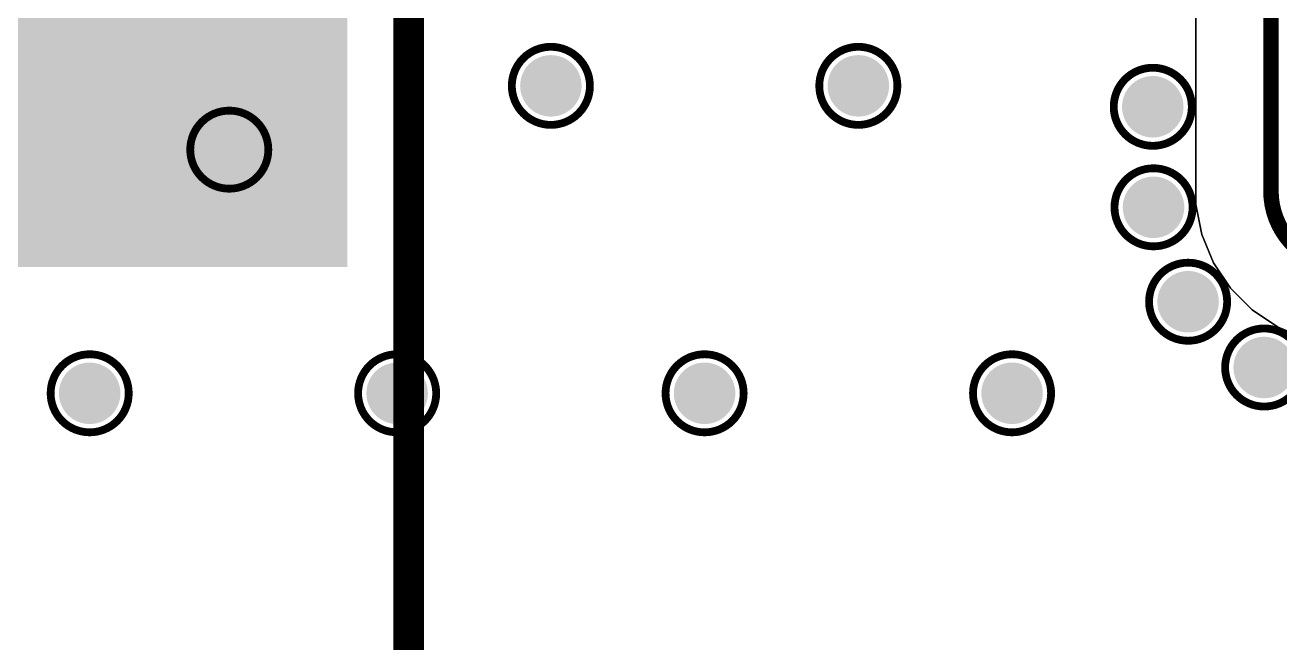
# Model space of a CAD drawing. Header units: inches. Extents: x -10 to 344, y -7 to 75.
# Drawn here: x 15.82 to 23.98, y 11.78 to 15.8 of the extents above; entities that cross this region are included whole.
import ezdxf

# ---------------------------------------------------------------- set-up
doc = ezdxf.new("R2010")
doc.units = ezdxf.units.IN
for name, color, linetype in [('Bottom Layer', 5, 'Continuous'), ('Drill Drawing', 1, 'Continuous'), ('Mid Layer 1', 16, 'Continuous'), ('Mid Layer 2', 76, 'Continuous'), ('Top Layer', 1, 'Continuous'), ('Top Overlay', 2, 'Continuous'), ('Top Paste', 8, 'Continuous'), ('Top Solder', 216, 'Continuous'), ('Via Holes', 16, 'Continuous')]:
    doc.layers.add(name, color=color, linetype=linetype)

# ---------------------------------------------------------------- blocks, each defined once
blk = doc.blocks.new('DSGP_1575_18_4_A_02_117')
at = {"layer": 'Top Layer'}
blk.add_hatch(color=1, dxfattribs=at).paths.add_polyline_path([(-0.05, 8.5), (-0.05, 5), (-3.55, 5), (-3.55, 8.5)])
at = {"layer": 'Top Paste'}
blk.add_hatch(color=8, dxfattribs=at).paths.add_polyline_path([(-0.65, 7.9), (-0.65, 5.6), (-2.95, 5.6), (-2.95, 7.9)])
at = {"layer": 'Top Solder'}
blk.add_hatch(color=216, dxfattribs=at).paths.add_polyline_path([(0.05, 8.6), (0.05, 4.9), (-3.65, 4.9), (-3.65, 8.6)])
at = {"layer": 'Top Overlay'}
blk.add_lwpolyline([(0.4499, -8.9998, 0.2, 0.2, 0), (0.4499, 9.0001, 0.2, 0.2, 0)], format="xyseb", dxfattribs=at)

msp = doc.modelspace()

# ---------------------------------------------------------------- hatches: boundary and pattern name
at = {"layer": 'Bottom Layer'}
h = msp.add_hatch(color=5, dxfattribs=at)
edge = h.paths.add_edge_path()
edge.add_arc((19.2381, 15.4051), 0.2, 0, 360)
h = msp.add_hatch(color=5, dxfattribs=at)
edge = h.paths.add_edge_path()
edge.add_arc((21.2381, 15.4051), 0.2, 0, 360)
h = msp.add_hatch(color=5, dxfattribs=at)
edge = h.paths.add_edge_path()
edge.add_arc((23.1535, 15.2689), 0.2, 0, 360)
h = msp.add_hatch(color=5, dxfattribs=at)
edge = h.paths.add_edge_path()
edge.add_arc((17.1462, 14.99), 0.2, 0, 360)
h = msp.add_hatch(color=5, dxfattribs=at)
edge = h.paths.add_edge_path()
edge.add_arc((23.1584, 14.6149), 0.2, 0, 360)
h = msp.add_hatch(color=5, dxfattribs=at)
edge = h.paths.add_edge_path()
edge.add_arc((23.3833, 14.0008), 0.2, 0, 360)
h = msp.add_hatch(color=5, dxfattribs=at)
edge = h.paths.add_edge_path()
edge.add_arc((23.878, 13.5729), 0.2, 0, 360)
h = msp.add_hatch(color=5, dxfattribs=at)
edge = h.paths.add_edge_path()
edge.add_arc((16.2381, 13.4051), 0.2, 0, 360)
h = msp.add_hatch(color=5, dxfattribs=at)
edge = h.paths.add_edge_path()
edge.add_arc((18.2381, 13.4051), 0.2, 0, 360)
h = msp.add_hatch(color=5, dxfattribs=at)
edge = h.paths.add_edge_path()
edge.add_arc((20.2381, 13.4051), 0.2, 0, 360)
h = msp.add_hatch(color=5, dxfattribs=at)
edge = h.paths.add_edge_path()
edge.add_arc((22.2381, 13.4051), 0.2, 0, 360)
at = {"layer": 'Mid Layer 1'}
h = msp.add_hatch(color=16, dxfattribs=at)
edge = h.paths.add_edge_path()
edge.add_arc((19.2381, 15.4051), 0.2, 0, 360)
h = msp.add_hatch(color=16, dxfattribs=at)
edge = h.paths.add_edge_path()
edge.add_arc((21.2381, 15.4051), 0.2, 0, 360)
h = msp.add_hatch(color=16, dxfattribs=at)
edge = h.paths.add_edge_path()
edge.add_arc((23.1535, 15.2689), 0.2, 0, 360)
h = msp.add_hatch(color=16, dxfattribs=at)
edge = h.paths.add_edge_path()
edge.add_arc((17.1462, 14.99), 0.2, 0, 360)
h = msp.add_hatch(color=16, dxfattribs=at)
edge = h.paths.add_edge_path()
edge.add_arc((23.1584, 14.6149), 0.2, 0, 360)
h = msp.add_hatch(color=16, dxfattribs=at)
edge = h.paths.add_edge_path()
edge.add_arc((23.3833, 14.0008), 0.2, 0, 360)
h = msp.add_hatch(color=16, dxfattribs=at)
edge = h.paths.add_edge_path()
edge.add_arc((23.878, 13.5729), 0.2, 0, 360)
h = msp.add_hatch(color=16, dxfattribs=at)
edge = h.paths.add_edge_path()
edge.add_arc((16.2381, 13.4051), 0.2, 0, 360)
h = msp.add_hatch(color=16, dxfattribs=at)
edge = h.paths.add_edge_path()
edge.add_arc((18.2381, 13.4051), 0.2, 0, 360)
h = msp.add_hatch(color=16, dxfattribs=at)
edge = h.paths.add_edge_path()
edge.add_arc((20.2381, 13.4051), 0.2, 0, 360)
h = msp.add_hatch(color=16, dxfattribs=at)
edge = h.paths.add_edge_path()
edge.add_arc((22.2381, 13.4051), 0.2, 0, 360)
at = {"layer": 'Mid Layer 2'}
h = msp.add_hatch(color=76, dxfattribs=at)
edge = h.paths.add_edge_path()
edge.add_arc((19.2381, 15.4051), 0.2, 0, 360)
h = msp.add_hatch(color=76, dxfattribs=at)
edge = h.paths.add_edge_path()
edge.add_arc((21.2381, 15.4051), 0.2, 0, 360)
h = msp.add_hatch(color=76, dxfattribs=at)
edge = h.paths.add_edge_path()
edge.add_arc((23.1535, 15.2689), 0.2, 0, 360)
h = msp.add_hatch(color=76, dxfattribs=at)
edge = h.paths.add_edge_path()
edge.add_arc((17.1462, 14.99), 0.2, 0, 360)
h = msp.add_hatch(color=76, dxfattribs=at)
edge = h.paths.add_edge_path()
edge.add_arc((23.1584, 14.6149), 0.2, 0, 360)
h = msp.add_hatch(color=76, dxfattribs=at)
edge = h.paths.add_edge_path()
edge.add_arc((23.3833, 14.0008), 0.2, 0, 360)
h = msp.add_hatch(color=76, dxfattribs=at)
edge = h.paths.add_edge_path()
edge.add_arc((23.878, 13.5729), 0.2, 0, 360)
h = msp.add_hatch(color=76, dxfattribs=at)
edge = h.paths.add_edge_path()
edge.add_arc((16.2381, 13.4051), 0.2, 0, 360)
h = msp.add_hatch(color=76, dxfattribs=at)
edge = h.paths.add_edge_path()
edge.add_arc((18.2381, 13.4051), 0.2, 0, 360)
h = msp.add_hatch(color=76, dxfattribs=at)
edge = h.paths.add_edge_path()
edge.add_arc((20.2381, 13.4051), 0.2, 0, 360)
h = msp.add_hatch(color=76, dxfattribs=at)
edge = h.paths.add_edge_path()
edge.add_arc((22.2381, 13.4051), 0.2, 0, 360)
at = {"layer": 'Top Layer'}
h = msp.add_hatch(color=1, dxfattribs=at)
edge = h.paths.add_edge_path()
edge.add_arc((19.2381, 15.4051), 0.2, 0, 360)
h = msp.add_hatch(color=1, dxfattribs=at)
edge = h.paths.add_edge_path()
edge.add_arc((21.2381, 15.4051), 0.2, 0, 360)
h = msp.add_hatch(color=1, dxfattribs=at)
edge = h.paths.add_edge_path()
edge.add_arc((23.1535, 15.2689), 0.2, 0, 360)
h = msp.add_hatch(color=1, dxfattribs=at)
edge = h.paths.add_edge_path()
edge.add_arc((17.1462, 14.99), 0.2, 0, 360)
h = msp.add_hatch(color=1, dxfattribs=at)
edge = h.paths.add_edge_path()
edge.add_arc((23.1584, 14.6149), 0.2, 0, 360)
h = msp.add_hatch(color=1, dxfattribs=at)
edge = h.paths.add_edge_path()
edge.add_arc((23.3833, 14.0008), 0.2, 0, 360)
h = msp.add_hatch(color=1, dxfattribs=at)
edge = h.paths.add_edge_path()
edge.add_arc((23.878, 13.5729), 0.2, 0, 360)
h = msp.add_hatch(color=1, dxfattribs=at)
edge = h.paths.add_edge_path()
edge.add_arc((16.2381, 13.4051), 0.2, 0, 360)
h = msp.add_hatch(color=1, dxfattribs=at)
edge = h.paths.add_edge_path()
edge.add_arc((18.2381, 13.4051), 0.2, 0, 360)
h = msp.add_hatch(color=1, dxfattribs=at)
edge = h.paths.add_edge_path()
edge.add_arc((20.2381, 13.4051), 0.2, 0, 360)
h = msp.add_hatch(color=1, dxfattribs=at)
edge = h.paths.add_edge_path()
edge.add_arc((22.2381, 13.4051), 0.2, 0, 360)
at = {"layer": 'Via Holes'}
h = msp.add_hatch(color=7, dxfattribs=at)
edge = h.paths.add_edge_path()
edge.add_arc((19.2381, 15.4051), 0.1, 0, 360)
h = msp.add_hatch(color=7, dxfattribs=at)
edge = h.paths.add_edge_path()
edge.add_arc((21.2381, 15.4051), 0.1, 0, 360)
h = msp.add_hatch(color=7, dxfattribs=at)
edge = h.paths.add_edge_path()
edge.add_arc((23.1535, 15.2689), 0.1, 0, 360)
h = msp.add_hatch(color=7, dxfattribs=at)
edge = h.paths.add_edge_path()
edge.add_arc((17.1462, 14.99), 0.1, 0, 360)
h = msp.add_hatch(color=7, dxfattribs=at)
edge = h.paths.add_edge_path()
edge.add_arc((23.1584, 14.6149), 0.1, 0, 360)
h = msp.add_hatch(color=7, dxfattribs=at)
edge = h.paths.add_edge_path()
edge.add_arc((23.3833, 14.0008), 0.1, 0, 360)
h = msp.add_hatch(color=7, dxfattribs=at)
edge = h.paths.add_edge_path()
edge.add_arc((23.878, 13.5729), 0.1, 0, 360)
h = msp.add_hatch(color=7, dxfattribs=at)
edge = h.paths.add_edge_path()
edge.add_arc((16.2381, 13.4051), 0.1, 0, 360)
h = msp.add_hatch(color=7, dxfattribs=at)
edge = h.paths.add_edge_path()
edge.add_arc((18.2381, 13.4051), 0.1, 0, 360)
h = msp.add_hatch(color=7, dxfattribs=at)
edge = h.paths.add_edge_path()
edge.add_arc((20.2381, 13.4051), 0.1, 0, 360)
h = msp.add_hatch(color=7, dxfattribs=at)
edge = h.paths.add_edge_path()
edge.add_arc((22.2381, 13.4051), 0.1, 0, 360)

# ---------------------------------------------------------------- linework, layer by layer
at = {"layer": 'Drill Drawing'}
for points in [[(19.4921, 15.4051, 0.0508, 0.0508, 1), (18.9841, 15.4051, 0.0508, 0.0508, 1)], [(21.4921, 15.4051, 0.0508, 0.0508, 1), (20.9841, 15.4051, 0.0508, 0.0508, 1)], [(23.4075, 15.2689, 0.0508, 0.0508, 1), (22.8995, 15.2689, 0.0508, 0.0508, 1)], [(18.9714, 15.4051, 0.0254, 0.0254, 1), (18.9968, 15.4051, 0.0254, 0.0254, 1)], [(19.4794, 15.4051, 0.0254, 0.0254, 1), (19.5048, 15.4051, 0.0254, 0.0254, 1)], [(20.9714, 15.4051, 0.0254, 0.0254, 1), (20.9968, 15.4051, 0.0254, 0.0254, 1)], [(21.4794, 15.4051, 0.0254, 0.0254, 1), (21.5048, 15.4051, 0.0254, 0.0254, 1)], [(17.4002, 14.99, 0.0508, 0.0508, 1), (16.8922, 14.99, 0.0508, 0.0508, 1)], [(22.8868, 15.2689, 0.0254, 0.0254, 1), (22.9122, 15.2689, 0.0254, 0.0254, 1)], [(23.3948, 15.2689, 0.0254, 0.0254, 1), (23.4202, 15.2689, 0.0254, 0.0254, 1)], [(16.8795, 14.99, 0.0254, 0.0254, 1), (16.9049, 14.99, 0.0254, 0.0254, 1)], [(17.3875, 14.99, 0.0254, 0.0254, 1), (17.4129, 14.99, 0.0254, 0.0254, 1)], [(23.4124, 14.6149, 0.0508, 0.0508, 1), (22.9044, 14.6149, 0.0508, 0.0508, 1)], [(22.8917, 14.6149, 0.0254, 0.0254, 1), (22.9171, 14.6149, 0.0254, 0.0254, 1)], [(23.3997, 14.6149, 0.0254, 0.0254, 1), (23.4251, 14.6149, 0.0254, 0.0254, 1)], [(23.6373, 14.0008, 0.0508, 0.0508, 1), (23.1293, 14.0008, 0.0508, 0.0508, 1)], [(23.1166, 14.0008, 0.0254, 0.0254, 1), (23.142, 14.0008, 0.0254, 0.0254, 1)], [(23.6246, 14.0008, 0.0254, 0.0254, 1), (23.65, 14.0008, 0.0254, 0.0254, 1)], [(24.132, 13.5729, 0.0508, 0.0508, 1), (23.624, 13.5729, 0.0508, 0.0508, 1)], [(16.4921, 13.4051, 0.0508, 0.0508, 1), (15.9841, 13.4051, 0.0508, 0.0508, 1)], [(18.4921, 13.4051, 0.0508, 0.0508, 1), (17.9841, 13.4051, 0.0508, 0.0508, 1)], [(20.4921, 13.4051, 0.0508, 0.0508, 1), (19.9841, 13.4051, 0.0508, 0.0508, 1)], [(22.4921, 13.4051, 0.0508, 0.0508, 1), (21.9841, 13.4051, 0.0508, 0.0508, 1)], [(23.6113, 13.5729, 0.0254, 0.0254, 1), (23.6367, 13.5729, 0.0254, 0.0254, 1)], [(15.9714, 13.4051, 0.0254, 0.0254, 1), (15.9968, 13.4051, 0.0254, 0.0254, 1)], [(16.4794, 13.4051, 0.0254, 0.0254, 1), (16.5048, 13.4051, 0.0254, 0.0254, 1)], [(17.9714, 13.4051, 0.0254, 0.0254, 1), (17.9968, 13.4051, 0.0254, 0.0254, 1)], [(18.4794, 13.4051, 0.0254, 0.0254, 1), (18.5048, 13.4051, 0.0254, 0.0254, 1)], [(19.9714, 13.4051, 0.0254, 0.0254, 1), (19.9968, 13.4051, 0.0254, 0.0254, 1)], [(20.4794, 13.4051, 0.0254, 0.0254, 1), (20.5048, 13.4051, 0.0254, 0.0254, 1)], [(21.9714, 13.4051, 0.0254, 0.0254, 1), (21.9968, 13.4051, 0.0254, 0.0254, 1)], [(22.4794, 13.4051, 0.0254, 0.0254, 1), (22.5048, 13.4051, 0.0254, 0.0254, 1)]]:
    msp.add_lwpolyline(points, format="xyseb", close=True, dxfattribs=at)
at = {"layer": 'Top Layer'}
for p, q in [((23.4332, 14.7328), (23.4332, 16.36)), ((23.4332, 16.2526), (23.4332, 14.7328)), ((23.4332, 14.7328), (23.4332, 14.7328)), ((23.4332, 14.6332), (23.4332, 14.7328)), ((23.4332, 14.7328), (23.4332, 14.7328)), ((23.4332, 14.7328), (23.4332, 14.6332)), ((23.4721, 14.4378), (23.4332, 14.6332)), ((23.4332, 14.6332), (23.4721, 14.4378)), ((23.5483, 14.2537), (23.4721, 14.4378)), ((23.4721, 14.4378), (23.5483, 14.2537)), ((23.659, 14.088), (23.5483, 14.2537)), ((23.5483, 14.2537), (23.659, 14.088)), ((23.7999, 13.9471), (23.659, 14.088)), ((23.659, 14.088), (23.7999, 13.9471)), ((23.9656, 13.8364), (23.7999, 13.9471)), ((23.7999, 13.9471), (23.9656, 13.8364)), ((24.1496, 13.7602), (23.9656, 13.8364)), ((23.9656, 13.8364), (24.1496, 13.7602))]:
    msp.add_line(p, q, dxfattribs=at)
for points in [[(23.9221, 14.7215, 0.1009, 0.1009, 0), (23.9221, 16.5804, 0.1009, 0.1009, 0)], [(24.4196, 14.224, 0.1009, 0.1009, -0.414214), (23.9221, 14.7215, 0.1009, 0.1009, 0)]]:
    msp.add_lwpolyline(points, format="xyseb", dxfattribs=at)
msp.add_lwpolyline([(23.8969, 14.7215, 0.0504, 0.0504, 1), (23.9474, 14.7215, 0.0504, 0.0504, 1)], format="xyseb", close=True, dxfattribs=at)
msp.add_lwpolyline([(23.8969, 14.7215, 0.0504, 0.0504, 1), (23.9474, 14.7215, 0.0504, 0.0504, 1)], format="xyseb", close=True, dxfattribs=at)

# ---------------------------------------------------------------- block references
msp.add_blockref('DSGP_1575_18_4_A_02_117', (17.8637, 9.3256))

doc.saveas('drawing.dxf')
